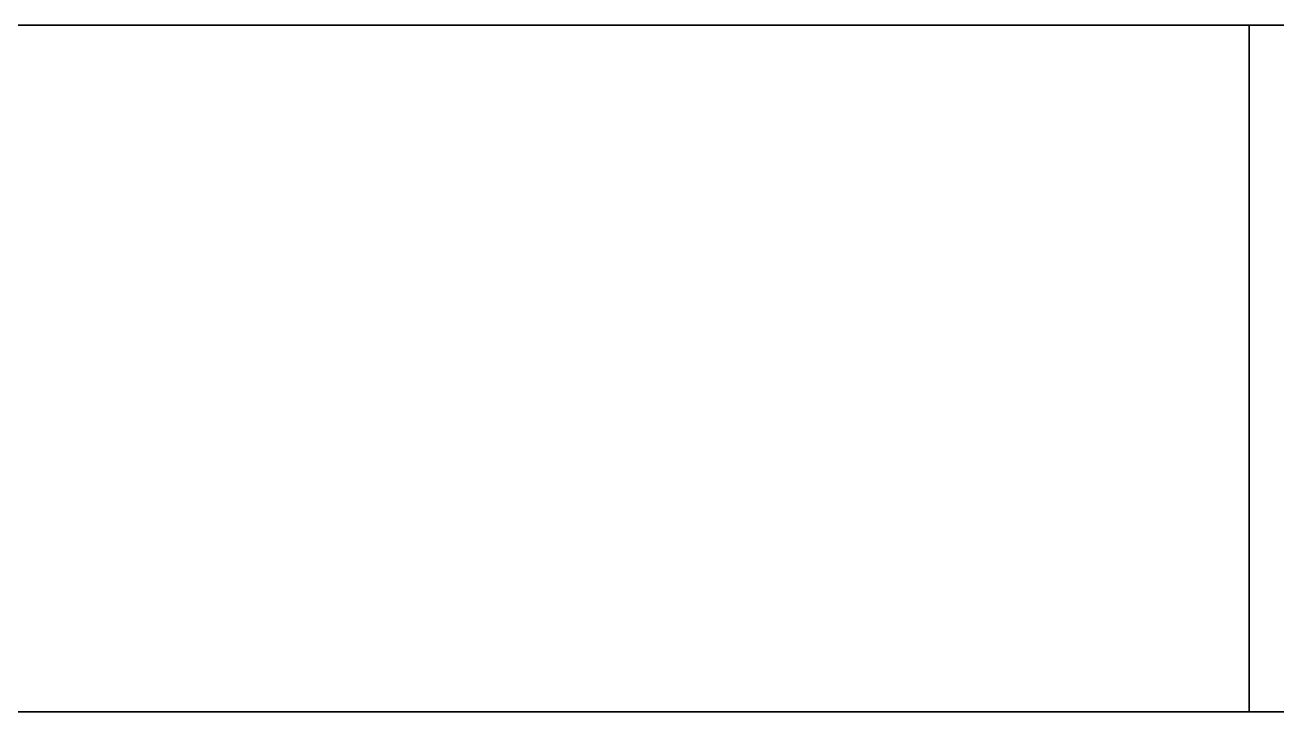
# Model space of a CAD drawing. Header units: millimetres. Extents: x 30413 to 31153, y 5578 to 6726.
# Drawn here: x 30845.9 to 30955.3, y 5577.8 to 5637.8 of the extents above; entities that cross this region are included whole.
import ezdxf

# ---------------------------------------------------------------- set-up
doc = ezdxf.new("R2010")
doc.units = ezdxf.units.MM
doc.layers.get('0').update_dxf_attribs({"lineweight": 35})

msp = doc.modelspace()

# ---------------------------------------------------------------- linework, layer by layer
for p, q in [((30952.87967971847, 5637.787069461359), (30952.87967971847, 5577.787069461359)), ((30412.87967971845, 5577.787069461363), (31152.87967971848, 5577.787069461359))]:
    msp.add_line(p, q)
msp.add_lwpolyline([(30632.87967971847, 5577.787069461359), (31152.87967971847, 5577.787069461359), (31152.87967971847, 5637.787069461359), (30632.87967971847, 5637.787069461359)], close=True)

doc.saveas('drawing.dxf')
